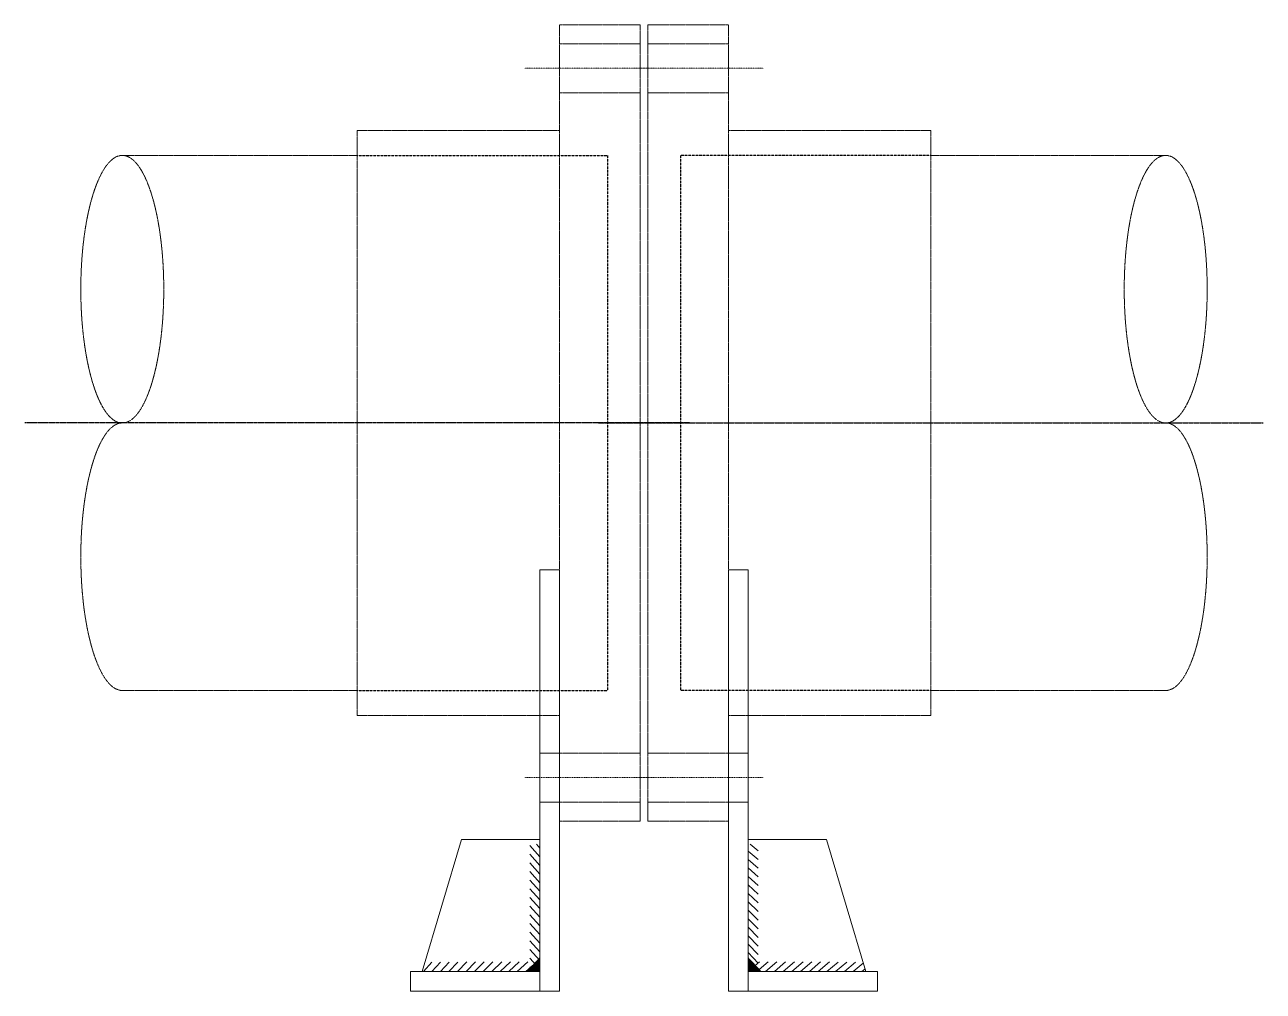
# Model space of a CAD drawing. Header units: inches. Extents: x -2529 to 2529, y -2320 to 1626.
import ezdxf

# ---------------------------------------------------------------- set-up
doc = ezdxf.new("R2010")
doc.units = ezdxf.units.IN
doc.header["$MEASUREMENT"] = 0
for name, pattern in [('CENTER', [0.0875, 0.05, -0.0125, 0.0125, -0.0125]), ('CENTER2', [1.125, 0.75, -0.125, 0.125, -0.125]), ('HIDDEN2', [0.1875, 0.125, -0.0625]), ('PHANTOM2', [1.25, 0.625, -0.125, 0.125, -0.125, 0.125, -0.125])]:
    doc.linetypes.add(name, pattern=pattern)
doc.layers.add('DIM', color=8, linetype='Continuous', lineweight=13)
doc.layers.add('Top (Plan) View8-CENTER', color=1, linetype='CENTER2')
doc.layers.add('Top (Plan) View8-HIDDEN', color=7, linetype='HIDDEN2')

# ---------------------------------------------------------------- blocks, each defined once
blk = doc.blocks.new('A$C13A927AC')
at = {"color": 8, "linetype": 'PHANTOM2', "ltscale": 0.2}
for p, q in [((-41.29999999999927, 203.2000000000007), (-41.29999999999927, -203.2000000000007)), ((0, 203.2000000000007), (-41.29999999999927, 203.2000000000007)), ((0, -203.2000000000007), (0, 203.2000000000007)), ((0, 193.4999999925494), (-41.29999999813663, 193.4999999925494)), ((0, 168.4999999925494), (-41.29999999813663, 168.4999999925494)), ((-144.5, 149.25), (-144.5, -149.25)), ((-41.29999999999927, 149.25), (-144.5, 149.25)), ((-264.4647084237113, 136.5249999999996), (-144.5, 136.5249999999996)), ((-264.4647084237113, -136.5249999999996), (-144.5, -136.5249999999996)), ((-41.29999999999927, -149.25), (-144.5, -149.25)), ((0, -168.4999999925494), (-41.29999999813663, -168.4999999925494)), ((0, -193.4999999925494), (-41.29999999813663, -193.4999999925494)), ((0, -203.2000000000007), (-41.29999999999927, -203.2000000000007))]:
    blk.add_line(p, q, dxfattribs=at)
at = {"color": 1, "linetype": 'CENTER', "ltscale": 0.2}
for p, q in [((-59.07097593806611, 180.9999999925494), (5.473941198364628, 180.9999999925494)), ((-59.07097593806611, -180.9999999925494), (5.473941198364628, -180.9999999925494))]:
    blk.add_line(p, q, dxfattribs=at)
at = {"color": 8, "linetype": 'PHANTOM2', "ltscale": 0.2, "extrusion": (0, 0, -1)}
blk.add_ellipse((-264.4647084237113, 68.26249999999891), major_axis=(0, 68.26249999999891), ratio=0.3102000146351045, dxfattribs=at)
blk.add_ellipse((-264.4647084237113, -68.26250000000255), major_axis=(3.206833601327515e-13, 68.26249999999891), ratio=0.3102000146351045, start_param=3.141592653589778, end_param=6.283185307179571, dxfattribs=at)
at = {"layer": 'Top (Plan) View8-CENTER'}
blk.add_line((25.06056916075613, 0), (-314.2527667584727, 0), dxfattribs=at)
at = {"layer": 'Top (Plan) View8-HIDDEN', "color": 8}
for p, q in [((-144.5, 136.5249999999996), (-16.70000000000073, 136.5249999999996)), ((-16.70000000000073, 136.5249999999996), (-16.70000000000073, -136.5250000000015)), ((-144.5, -136.5249999999996), (-16.70000000000073, -136.5249999999996))]:
    blk.add_line(p, q, dxfattribs=at)
blk = doc.blocks.new('A$C6a11c5f6')
at = {"layer": 'DIM'}
h = blk.add_hatch(dxfattribs=at)
h.set_pattern_fill('ANSI31', color=256, scale=200, angle=90, style=0)
h.set_pattern_definition([(135, (-187652479.0634023, -358527345.6482002), (-17.67766952966369, -17.67766952966369), [])])
h.paths.add_polyline_path([(-121.0461412966251, 80), (-79.99999994039536, 80), (-79.99999997019768, 600), (-121.0461412668228, 600)])
h = blk.add_hatch(dxfattribs=at)
h.set_pattern_fill('ANSI31', color=256, scale=200, angle=90, style=0)
h.set_pattern_definition([(135, (-187652449.0634023, -358527345.6482002), (-17.67766952966369, -17.67766952966369), [])])
h.paths.add_polyline_path([(811.846141403541, 80), (770.8000000473112, 80), (770.8000000771135, 600), (811.8461413737386, 600)])
h = blk.add_hatch(dxfattribs=at)
h.set_pattern_fill('ANSI31', color=256, scale=200, angle=180, style=0)
h.set_pattern_definition([(225, (358527569.6482003, -187652278.0172609), (17.67766952966369, -17.67766952966369), [])])
h.paths.add_polyline_path([(-548.8113259077072, 118.8806427121162), (-560.0000000298023, 80.00000005960464), (-80.00000002980232, 80.00000005960464), (-80, 120.3129141926765)])
h = blk.add_hatch(color=256, dxfattribs=at)
h.dxf.hatch_style = 1
h.paths.add_polyline_path([(-80, 139.2807331681252), (-80, 80), (-135.9821442067623, 80)])
h = blk.add_hatch(color=256, dxfattribs=at)
h.dxf.hatch_style = 1
h.paths.add_polyline_path([(770.8000001069158, 139.2807331681252), (770.8000001069158, 80), (826.7821443136781, 80)])
h = blk.add_hatch(dxfattribs=at)
h.set_pattern_fill('ANSI31', color=256, scale=200, angle=180, style=0)
h.set_pattern_definition([(225, (358527599.6482003, -187652278.0172609), (17.67766952966369, -17.67766952966369), [])])
h.paths.add_polyline_path([(1239.611326014623, 118.8806427121162), (1250.800000136718, 80.00000005960464), (770.8000001367182, 80.00000005960464), (770.8000001069158, 120.3129141926765)])
for p, q in [((-79.99999997019768, 972.0000001788139), (2.980232238769531e-08, 972.0000001788139)), ((770.8000000771135, 972.0000001788139), (690.8000000771135, 972.0000001788139)), ((-79.99999997019768, 772.0000001788139), (2.980232238769531e-08, 772.0000001788139)), ((770.8000000771135, 772.0000001788139), (690.8000000771135, 772.0000001788139)), ((-399.9999999701977, 620.0000002384186), (-560, 80.00000005960464)), ((-79.99999997019768, 620.0000002384186), (-399.9999999701977, 620.0000001788139)), ((770.8000000771135, 620.0000002384186), (1090.800000077114, 620.0000001788139)), ((1090.800000077114, 620.0000002384186), (1250.800000106916, 80.00000005960464))]:
    blk.add_line(p, q, dxfattribs=at)
for points in [[(-80, 0), (0, 0), (5.960464477539062e-08, 1719.999999940395), (-79.99999994039536, 1719.999999940395)], [(770.8000001069158, 0), (690.8000001069158, 0), (690.8000000473112, 1719.999999940395), (770.8000000473112, 1719.999999940395)], [(-80, 0), (-80, 80), (-608, 80.00000005960464), (-608, 5.960464477539062e-08)], [(770.8000001069158, 0), (770.8000001069158, 80), (1298.800000106916, 80.00000005960464), (1298.800000106916, 5.960464477539062e-08)]]:
    blk.add_lwpolyline(points, close=True, dxfattribs=at)
at = {"layer": 'DIM', "yscale": 8, "zscale": 8}
for p, xscale in [((330.4000000534579, 2320.000000178814), 8), ((360.4000000534579, 2320.000000178814), -8)]:
    blk.add_blockref('A$C13A927AC', p, dxfattribs=dict(at, xscale=xscale))

msp = doc.modelspace()

# ---------------------------------------------------------------- block references
at = {"ltscale": 0.09}
msp.add_blockref('A$C6a11c5f6', (-345.4000000534579, -2320.000000178814), dxfattribs=at)

doc.saveas('drawing.dxf')
